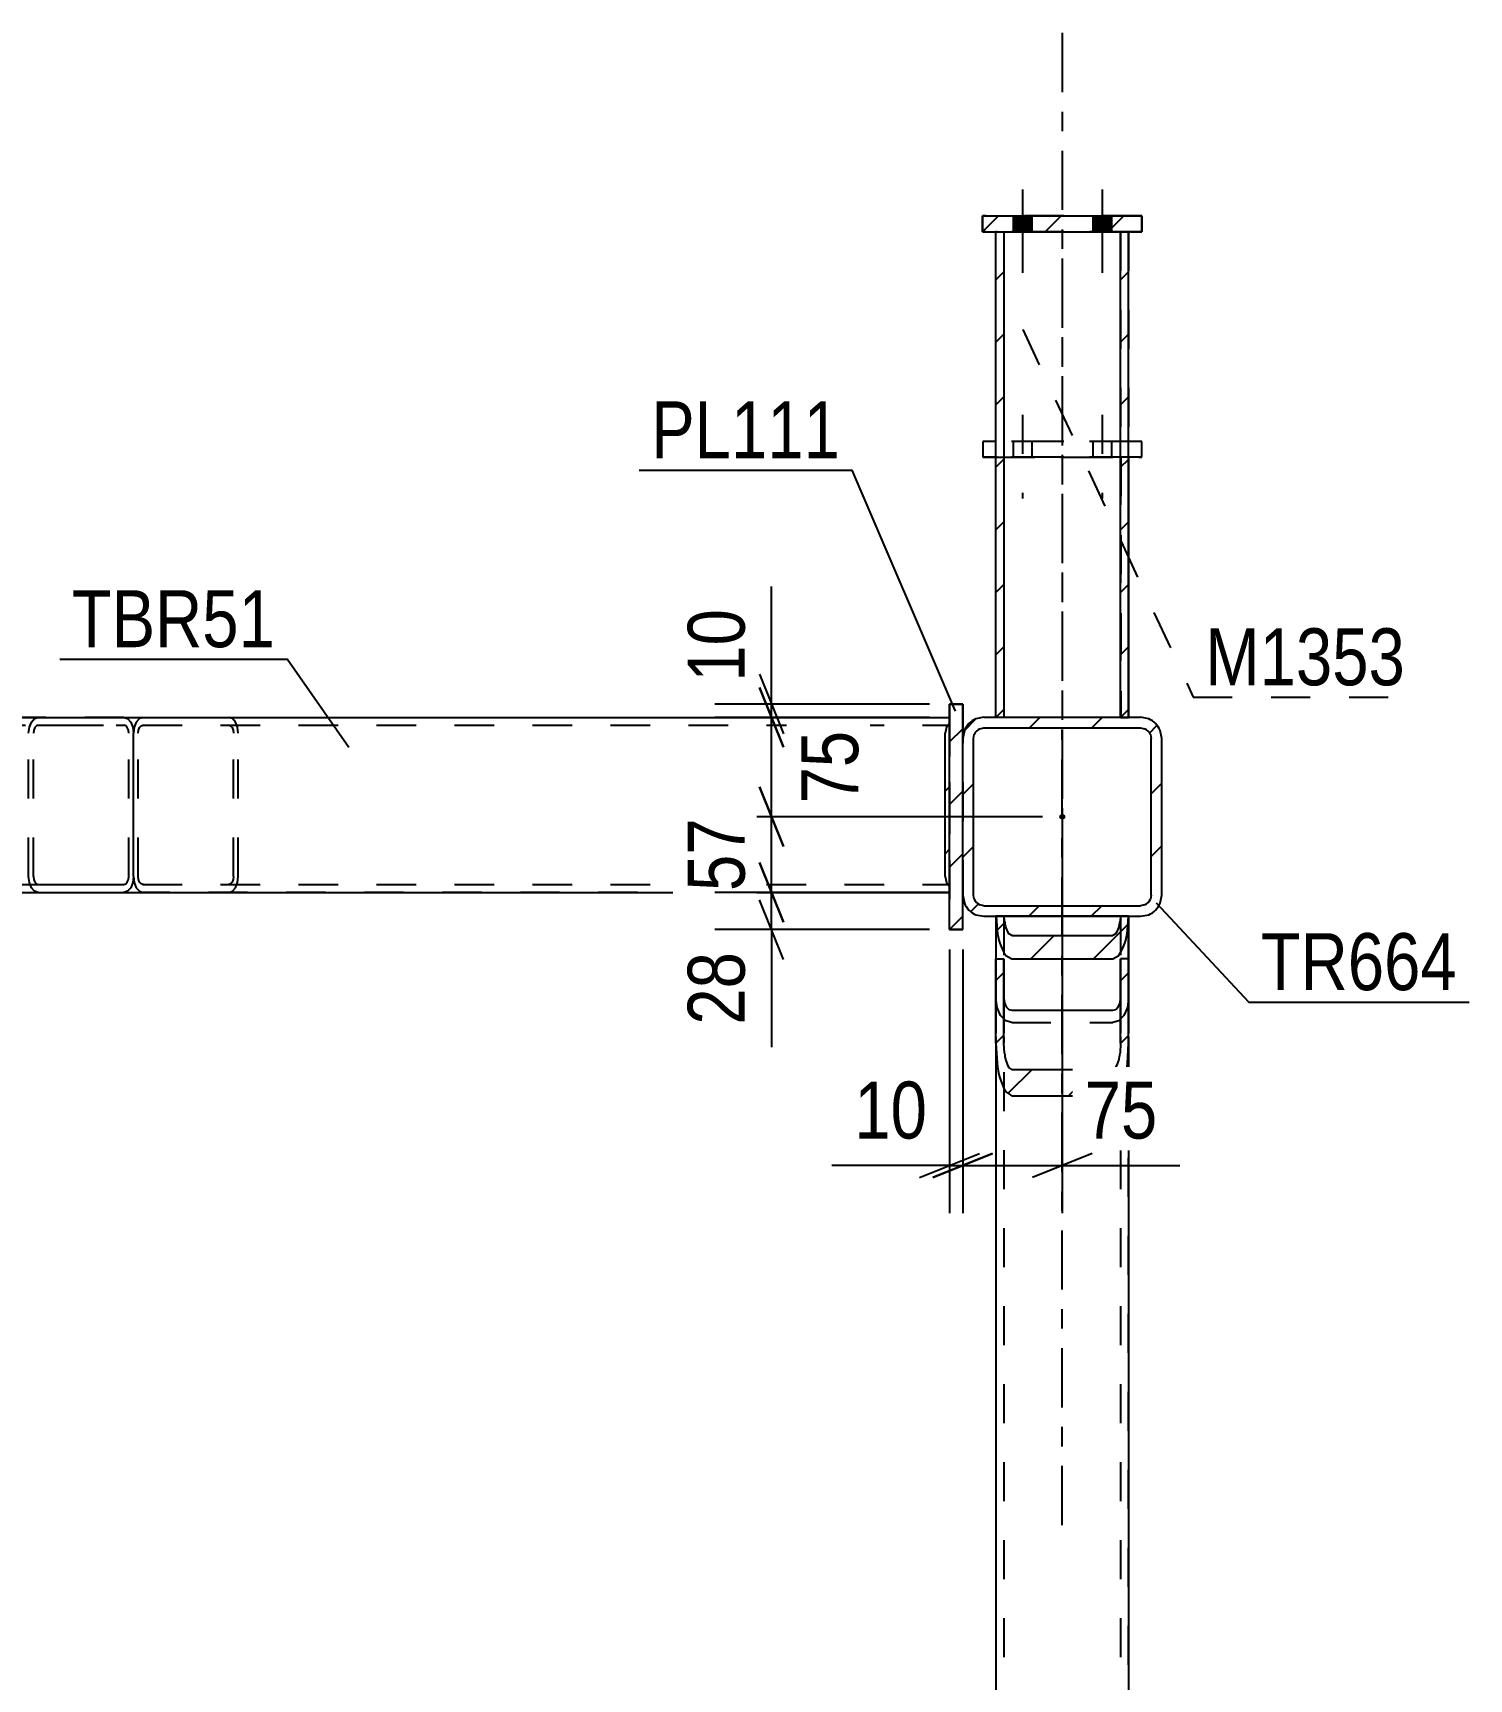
# Model space of a CAD drawing. Header units: millimetres. Extents: x -853 to 336, y -866 to -25.
# Drawn here: x 173.9 to 246, y -259 to -176.2 of the extents above; entities that cross this region are included whole.
import ezdxf

# ---------------------------------------------------------------- set-up
doc = ezdxf.new("R2010")
doc.units = ezdxf.units.MM
doc.linetypes.add('DXK_LINE_DOT2', pattern=[3.9198, 1.9599, -1.9599])
doc.linetypes.add('DXK_LINE_DOT3', pattern=[5.9187, 2.979, -0.9799, 0.9799, -0.9799])
doc.styles.add('Arial Narrow', font='ARIALN.TTF', dxfattribs={"height": 0.2})

# ---------------------------------------------------------------- blocks, each defined once
blk = doc.blocks.new('Part-570393679-1379 - 1375')
at = {"color": 7, "linetype": 'DXK_LINE_DOT2'}
for p, q in [((229.596, -196.767), (221.596, -196.767)), ((221.596, -196.767), (221.596, -197.567)), ((229.596, -196.767), (221.596, -196.767)), ((229.596, -197.567), (229.596, -196.767)), ((229.596, -197.567), (221.596, -197.567)), ((221.596, -197.567), (229.596, -197.567))]:
    blk.add_line(p, q, dxfattribs=at)
blk = doc.blocks.new('Part-570393679-1490 - 1375')
at = {"linetype": 'Continuous'}
h = blk.add_hatch(dxfattribs=at)
h.set_pattern_fill('', scale=0.7, style=0, pattern_type=0)
h.set_pattern_definition([(45, (221.2533, -210.7184), (-1.57154, 1.57154), [])])
h.paths.add_polyline_path([(221.662, -210.637), (221.253, -210.718), (220.907, -210.95), (220.676, -211.296), (220.595, -211.704), (220.595, -219.571), (220.676, -219.979), (220.907, -220.325), (221.253, -220.556), (221.662, -220.637), (229.528, -220.637), (229.936, -220.556), (230.282, -220.325), (230.514, -219.979), (230.595, -219.571), (230.595, -211.704), (230.514, -211.296), (230.282, -210.95), (229.936, -210.718), (229.528, -210.637)])
h.paths.add_polyline_path([(229.528, -211.171), (229.732, -211.211), (229.905, -211.327), (230.021, -211.5), (230.062, -211.704), (230.062, -219.571), (230.021, -219.775), (229.905, -219.948), (229.732, -220.063), (229.528, -220.104), (221.662, -220.104), (221.457, -220.063), (221.284, -219.948), (221.169, -219.775), (221.128, -219.571), (221.128, -211.704), (221.169, -211.5), (221.284, -211.327), (221.457, -211.211), (221.662, -211.171)])
blk.add_hatch(color=30, dxfattribs=at).paths.add_polyline_path([(225.595, -215.737, -1), (225.595, -215.537, -1)])
at = {"color": 2, "linetype": 'Continuous'}
for p, q in [((221.662, -210.637), (221.253, -210.718)), ((221.662, -210.637), (229.528, -210.637)), ((229.936, -210.718), (229.528, -210.637)), ((220.676, -211.296), (220.595, -211.704)), ((220.595, -219.571), (220.595, -211.704)), ((221.128, -211.704), (221.169, -211.5)), ((221.128, -219.571), (221.128, -211.704)), ((221.457, -211.211), (221.662, -211.171)), ((221.662, -211.171), (229.528, -211.171)), ((229.528, -211.171), (229.732, -211.211)), ((230.021, -211.5), (230.062, -211.704)), ((230.062, -219.571), (230.062, -211.704)), ((230.595, -211.704), (230.514, -211.296)), ((230.595, -219.571), (230.595, -211.704)), ((220.595, -219.571), (220.676, -219.979)), ((221.169, -219.775), (221.128, -219.571)), ((221.662, -220.104), (221.457, -220.063)), ((229.732, -220.063), (229.528, -220.104)), ((230.062, -219.571), (230.021, -219.775)), ((230.514, -219.979), (230.595, -219.571)), ((221.253, -220.556), (221.662, -220.637)), ((221.662, -220.104), (229.528, -220.104)), ((221.662, -220.637), (229.528, -220.637)), ((229.528, -220.637), (229.936, -220.556))]:
    blk.add_line(p, q, dxfattribs=at)
at = {"color": 30, "linetype": 'DXK_LINE_DOT3'}
blk.add_line((225.595, -215.637), (225.595, -215.637), dxfattribs=at)
at = {"color": 30, "linetype": 'Continuous'}
blk.add_circle((225.595, -215.637), 0.1, dxfattribs=at)
at = {"color": 2, "linetype": 'Continuous'}
for centre, radius, start, end in [((221.662, -211.704), 1.067, 112.5, 157.5), ((229.528, -211.704), 1.067, 22.5, 67.5), ((221.662, -211.704), 0.533, 112.5, 157.5), ((229.528, -211.704), 0.533, 22.5, 67.5), ((221.662, -219.571), 1.067, 202.5, 247.5), ((221.662, -219.571), 0.533, 202.5, 247.5), ((229.528, -219.571), 0.533, 292.5, 337.5), ((229.528, -219.571), 1.067, 292.5, 337.5)]:
    blk.add_arc(centre, radius, start, end, dxfattribs=at)
blk = doc.blocks.new('Bolt-570393679-1671 - 1375')
at = {"color": 1, "linetype": 'DXK_LINE_DOT2'}
for p, q in [((223.596, -195.433), (223.596, -199.633)), ((223.596, -195.433), (223.596, -199.633)), ((227.596, -195.433), (227.596, -199.633)), ((227.596, -195.433), (227.596, -199.633)), ((223.129, -196.767), (223.129, -197.567)), ((223.129, -196.767), (223.129, -197.567)), ((224.063, -196.767), (224.063, -197.567)), ((224.063, -196.767), (224.063, -197.567)), ((227.129, -196.767), (227.129, -197.567)), ((227.129, -196.767), (227.129, -197.567)), ((228.063, -196.767), (228.063, -197.567)), ((228.063, -196.767), (228.063, -197.567))]:
    blk.add_line(p, q, dxfattribs=at)
blk = doc.blocks.new('Part-570393679-1474 - 1375')
at = {"color": 7, "linetype": 'DXK_LINE_DOT3'}
blk.add_line((225.595, -176.237), (225.595, -220.642), dxfattribs=at)
at = {"color": 7, "linetype": 'DXK_LINE_DOT2'}
for p, q in [((222.262, -186.237), (228.928, -186.237)), ((222.262, -210.642), (222.262, -186.237)), ((222.322, -186.237), (222.262, -186.237)), ((222.662, -186.237), (222.662, -210.642)), ((228.528, -186.237), (228.528, -210.642)), ((228.928, -186.237), (228.928, -210.642)), ((228.928, -210.642), (222.262, -210.642))]:
    blk.add_line(p, q, dxfattribs=at)
blk = doc.blocks.new('Part-570393679-1414 - 1375')
at = {"color": 7, "linetype": 'DXK_LINE_DOT3'}
blk.add_line((225.595, -176.237), (225.595, -220.642), dxfattribs=at)
at = {"color": 7, "linetype": 'DXK_LINE_DOT2'}
for p, q in [((222.262, -186.237), (228.928, -186.237)), ((222.262, -210.642), (222.262, -186.237)), ((222.322, -186.237), (222.262, -186.237)), ((222.662, -186.237), (222.662, -210.642)), ((228.528, -186.237), (228.528, -210.642)), ((228.928, -186.237), (228.928, -210.642)), ((228.928, -210.642), (222.262, -210.642))]:
    blk.add_line(p, q, dxfattribs=at)
blk = doc.blocks.new('Part-570393679-1746 - 1375')
at = {"color": 7, "linetype": 'DXK_LINE_DOT2'}
for p, q in [((220.595, -209.971), (219.928, -209.971)), ((219.928, -209.971), (219.928, -221.304)), ((220.595, -221.304), (220.595, -209.971)), ((219.928, -221.304), (220.595, -221.304))]:
    blk.add_line(p, q, dxfattribs=at)
blk = doc.blocks.new('Part-570393679-1415 - 1375')
at = {"color": 7, "linetype": 'DXK_LINE_DOT2'}
for p, q in [((229.595, -185.437), (221.595, -185.437)), ((221.595, -185.437), (221.595, -186.237)), ((221.595, -185.437), (229.595, -185.437)), ((229.595, -186.237), (229.595, -185.437)), ((229.595, -186.237), (221.595, -186.237)), ((221.595, -186.237), (229.595, -186.237))]:
    blk.add_line(p, q, dxfattribs=at)
blk = doc.blocks.new('Part-570393679-1496 - 1375')
at = {"color": 7, "linetype": 'DXK_LINE_DOT3'}
blk.add_line((225.596, -187.567), (225.596, -220.643), dxfattribs=at)
at = {"color": 7, "linetype": 'DXK_LINE_DOT2'}
for p, q in [((222.263, -197.567), (228.929, -197.567)), ((222.263, -210.643), (222.263, -197.567)), ((222.323, -197.567), (222.263, -197.567)), ((222.663, -197.567), (222.663, -210.643)), ((228.529, -197.567), (228.529, -210.643)), ((228.929, -197.567), (228.929, -210.643)), ((228.929, -210.643), (222.263, -210.643))]:
    blk.add_line(p, q, dxfattribs=at)
blk = doc.blocks.new('Part-570393679-1497 - 1375')
at = {"color": 7, "linetype": 'DXK_LINE_DOT2'}
for p, q in [((229.595, -185.437), (221.595, -185.437)), ((221.595, -185.437), (221.595, -186.237)), ((221.595, -185.437), (229.595, -185.437)), ((229.595, -186.237), (229.595, -185.437)), ((229.595, -186.237), (221.595, -186.237)), ((221.595, -186.237), (229.595, -186.237))]:
    blk.add_line(p, q, dxfattribs=at)
blk = doc.blocks.new('Part-570393679-1433 - 1375')
at = {"color": 7, "linetype": 'DXK_LINE_DOT3'}
blk.add_line((225.596, -187.567), (225.596, -220.643), dxfattribs=at)
at = {"color": 7, "linetype": 'DXK_LINE_DOT2'}
for p, q in [((222.262, -197.567), (228.929, -197.567)), ((222.262, -210.643), (222.262, -197.567)), ((222.323, -197.567), (222.262, -197.567)), ((222.662, -197.567), (222.662, -210.643)), ((228.529, -197.567), (228.529, -210.643)), ((228.929, -210.643), (222.262, -210.643)), ((228.929, -210.637), (228.929, -210.643))]:
    blk.add_line(p, q, dxfattribs=at)
at = {"color": 2, "linetype": 'Continuous'}
blk.add_line((228.929, -197.567), (228.929, -210.637), dxfattribs=at)
blk = doc.blocks.new('Part-570393679-1440 - 1375')
at = {"linetype": 'Continuous'}
h = blk.add_hatch(dxfattribs=at)
h.set_pattern_fill('', scale=0.7, style=0, pattern_type=0)
h.set_pattern_definition([(45, (221.5949, -186.2366), (-1.57154, 1.57154), [])])
h.paths.add_polyline_path([(221.595, -185.437), (221.595, -186.237), (229.595, -186.237), (229.595, -185.437)])
at = {"color": 7, "linetype": 'DXK_LINE_DOT2'}
for p, q in [((221.595, -186.237), (221.595, -185.437)), ((221.595, -185.437), (229.595, -185.437)), ((229.595, -185.437), (229.595, -186.237)), ((229.595, -186.237), (221.595, -186.237))]:
    blk.add_line(p, q, dxfattribs=at)
at = {"color": 2, "linetype": 'Continuous'}
for p, q in [((221.595, -185.437), (221.595, -186.237)), ((221.595, -185.437), (229.595, -185.437)), ((229.595, -186.237), (229.595, -185.437)), ((221.595, -186.237), (229.595, -186.237))]:
    blk.add_line(p, q, dxfattribs=at)
blk = doc.blocks.new('Bolt-570393679-1616 - 1375')
at = {"linetype": 'Continuous'}
for points in [[(223.128, -186.237), (224.062, -186.237), (224.062, -185.437), (223.128, -185.437)], [(223.128, -186.237), (224.062, -186.237), (224.062, -185.437), (223.128, -185.437)], [(227.128, -186.237), (228.062, -186.237), (228.062, -185.437), (227.128, -185.437)], [(227.128, -186.237), (228.062, -186.237), (228.062, -185.437), (227.128, -185.437)]]:
    blk.add_hatch(color=1, dxfattribs=at).paths.add_polyline_path(points)
at = {"color": 1, "linetype": 'Continuous'}
for p, q in [((223.595, -184.103), (223.595, -188.303)), ((223.595, -184.103), (223.595, -188.303)), ((227.595, -184.103), (227.595, -188.303)), ((227.595, -184.103), (227.595, -188.303)), ((223.128, -185.437), (223.128, -186.237)), ((223.128, -185.437), (223.128, -186.237)), ((224.062, -185.437), (224.062, -186.237)), ((224.062, -185.437), (224.062, -186.237)), ((227.128, -185.437), (227.128, -186.237)), ((227.128, -185.437), (227.128, -186.237)), ((228.062, -185.437), (228.062, -186.237)), ((228.062, -185.437), (228.062, -186.237))]:
    blk.add_line(p, q, dxfattribs=at)
blk = doc.blocks.new('Part-570393679-1802 - 1375')
at = {"color": 7, "linetype": 'DXK_LINE_DOT2'}
for p, q in [((179.069, -210.872), (178.965, -211.132)), ((179.224, -210.699), (179.069, -210.872)), ((179.407, -210.638), (179.224, -210.699)), ((179.407, -210.638), (183.716, -210.638)), ((179.407, -210.638), (219.928, -210.638)), ((183.9, -210.699), (183.716, -210.638)), ((184.055, -210.872), (183.9, -210.699)), ((184.159, -211.132), (184.055, -210.872)), ((219.928, -210.638), (219.928, -219.438)), ((178.965, -211.132), (178.929, -211.438)), ((178.929, -218.638), (178.929, -211.438)), ((179.168, -211.438), (179.186, -211.285)), ((179.168, -218.638), (179.168, -211.438)), ((179.186, -211.285), (179.238, -211.155)), ((179.238, -211.155), (179.316, -211.068)), ((179.316, -211.068), (179.407, -211.038)), ((179.407, -211.038), (183.716, -211.038)), ((179.407, -211.038), (219.928, -211.038)), ((183.716, -211.038), (183.808, -211.068)), ((183.808, -211.068), (183.886, -211.155)), ((183.886, -211.155), (183.937, -211.285)), ((183.937, -211.285), (183.956, -211.438)), ((183.956, -218.638), (183.956, -211.438)), ((184.195, -211.438), (184.159, -211.132)), ((184.195, -218.638), (184.195, -211.438)), ((178.929, -218.638), (178.965, -218.944)), ((178.965, -218.944), (179.069, -219.204)), ((179.069, -219.204), (179.224, -219.377)), ((179.186, -218.791), (179.168, -218.638)), ((179.238, -218.921), (179.186, -218.791)), ((179.316, -219.007), (179.238, -218.921)), ((179.407, -219.038), (179.316, -219.007)), ((179.407, -219.038), (183.716, -219.038)), ((179.407, -219.038), (219.928, -219.038)), ((183.808, -219.007), (183.716, -219.038)), ((183.886, -218.921), (183.808, -219.007)), ((183.937, -218.791), (183.886, -218.921)), ((183.9, -219.377), (184.055, -219.204)), ((183.956, -218.638), (183.937, -218.791)), ((184.055, -219.204), (184.159, -218.944)), ((184.159, -218.944), (184.195, -218.638)), ((179.224, -219.377), (179.407, -219.438)), ((179.407, -219.438), (183.716, -219.438)), ((219.928, -219.438), (179.407, -219.438)), ((183.716, -219.438), (183.9, -219.377))]:
    blk.add_line(p, q, dxfattribs=at)
blk = doc.blocks.new('Part-570393679-1745 - 1375')
at = {"linetype": 'Continuous'}
h = blk.add_hatch(dxfattribs=at)
h.set_pattern_fill('', scale=0.7, style=0, pattern_type=0)
h.set_pattern_definition([(45, (219.9282, -221.3043), (-1.57154, 1.57154), [])])
h.paths.add_polyline_path([(219.928, -209.971), (219.928, -221.304), (220.595, -221.304), (220.595, -209.971)])
at = {"color": 2, "linetype": 'Continuous'}
for p, q in [((219.928, -209.971), (219.928, -209.971)), ((219.928, -221.304), (219.928, -209.971)), ((220.595, -209.971), (219.928, -209.971)), ((220.595, -209.971), (220.595, -209.971)), ((220.595, -221.304), (220.595, -209.971)), ((219.928, -221.304), (219.928, -221.304)), ((220.595, -221.304), (219.928, -221.304)), ((220.595, -221.304), (220.595, -221.304))]:
    blk.add_line(p, q, dxfattribs=at)
at = {"color": 7, "linetype": 'DXK_LINE_DOT2'}
for p, q in [((219.928, -209.971), (220.595, -209.971)), ((219.928, -209.971), (219.928, -221.304)), ((220.595, -209.971), (220.595, -221.304)), ((219.928, -221.304), (220.595, -221.304))]:
    blk.add_line(p, q, dxfattribs=at)
blk = doc.blocks.new('Part-570393679-1472 - 1375')
at = {"linetype": 'Continuous'}
h = blk.add_hatch(dxfattribs=at)
h.set_pattern_fill('', scale=0.7, style=0, pattern_type=0)
h.set_pattern_definition([(45, (222.2615, -210.6415), (-1.57154, 1.57154), [])])
h.paths.add_polyline_path([(222.262, -186.237), (222.262, -210.642), (222.662, -210.642), (222.662, -186.237)])
h = blk.add_hatch(dxfattribs=at)
h.set_pattern_fill('', scale=0.7, style=0, pattern_type=0)
h.set_pattern_definition([(45, (228.5282, -210.6415), (-1.57154, 1.57154), [])])
h.paths.add_polyline_path([(228.528, -186.237), (228.528, -210.642), (228.928, -210.642), (228.928, -186.237)])
at = {"color": 7, "linetype": 'DXK_LINE_DOT3'}
blk.add_line((225.595, -176.237), (225.595, -220.642), dxfattribs=at)
at = {"color": 7, "linetype": 'DXK_LINE_DOT2'}
for p, q in [((222.262, -210.642), (222.262, -186.237)), ((228.928, -186.237), (222.262, -186.237)), ((222.662, -186.237), (222.662, -210.642)), ((228.528, -210.642), (228.528, -186.237)), ((228.928, -210.642), (228.928, -186.237)), ((228.928, -210.642), (222.262, -210.642))]:
    blk.add_line(p, q, dxfattribs=at)
at = {"color": 2, "linetype": 'Continuous'}
for p, q in [((222.262, -210.642), (222.262, -186.237)), ((222.262, -186.237), (222.662, -186.237)), ((222.662, -186.237), (222.662, -210.642)), ((228.528, -210.642), (228.528, -186.237)), ((228.528, -186.237), (228.928, -186.237)), ((228.928, -210.642), (228.928, -186.237)), ((222.662, -210.642), (222.262, -210.642)), ((228.528, -210.642), (228.928, -210.642))]:
    blk.add_line(p, q, dxfattribs=at)
blk = doc.blocks.new('Part-570393679-1473 - 1375')
at = {"color": 2, "linetype": 'Continuous'}
for p, q in [((222.262, -196.767), (221.596, -196.767)), ((221.596, -196.767), (221.596, -197.567)), ((229.596, -196.767), (228.928, -196.767)), ((229.596, -197.567), (229.596, -196.767)), ((222.262, -197.567), (221.596, -197.567)), ((229.596, -197.567), (228.928, -197.567))]:
    blk.add_line(p, q, dxfattribs=at)
at = {"color": 7, "linetype": 'DXK_LINE_DOT2'}
for p, q in [((229.596, -196.767), (221.596, -196.767)), ((228.928, -196.767), (222.262, -196.767)), ((221.596, -197.567), (229.596, -197.567)), ((228.928, -197.567), (222.262, -197.567))]:
    blk.add_line(p, q, dxfattribs=at)
blk = doc.blocks.new('Bolt-570393679-1667 - 1375')
at = {"linetype": 'Continuous'}
for points in [[(223.128, -186.237), (224.062, -186.237), (224.062, -185.437), (223.128, -185.437)], [(223.128, -186.237), (224.062, -186.237), (224.062, -185.437), (223.128, -185.437)], [(227.128, -186.237), (228.062, -186.237), (228.062, -185.437), (227.128, -185.437)], [(227.128, -186.237), (228.062, -186.237), (228.062, -185.437), (227.128, -185.437)]]:
    blk.add_hatch(color=1, dxfattribs=at).paths.add_polyline_path(points)
at = {"color": 1, "linetype": 'Continuous'}
for p, q in [((223.595, -184.103), (223.595, -188.303)), ((223.595, -184.103), (223.595, -188.303)), ((227.595, -184.103), (227.595, -188.303)), ((227.595, -184.103), (227.595, -188.303)), ((223.128, -185.437), (223.128, -186.237)), ((223.128, -185.437), (223.128, -186.237)), ((224.062, -185.437), (224.062, -186.237)), ((224.062, -185.437), (224.062, -186.237)), ((227.128, -185.437), (227.128, -186.237)), ((227.128, -185.437), (227.128, -186.237)), ((228.062, -185.437), (228.062, -186.237)), ((228.062, -185.437), (228.062, -186.237))]:
    blk.add_line(p, q, dxfattribs=at)
blk = doc.blocks.new('Bolt-570393679-1669 - 1375')
at = {"linetype": 'Continuous'}
for points in [[(223.128, -186.237), (224.062, -186.237), (224.062, -185.437), (223.128, -185.437)], [(227.128, -186.237), (228.062, -186.237), (228.062, -185.437), (227.128, -185.437)]]:
    blk.add_hatch(color=1, dxfattribs=at).paths.add_polyline_path(points)
at = {"color": 1, "linetype": 'Continuous'}
for p, q in [((223.595, -184.103), (223.595, -188.303)), ((227.595, -184.103), (227.595, -188.303)), ((223.128, -185.437), (223.128, -186.237)), ((224.062, -185.437), (224.062, -186.237)), ((227.128, -185.437), (227.128, -186.237)), ((228.062, -185.437), (228.062, -186.237))]:
    blk.add_line(p, q, dxfattribs=at)
blk = doc.blocks.new('Bolt-570393679-1621 - 1375')
at = {"color": 1, "linetype": 'DXK_LINE_DOT2'}
for p, q in [((223.596, -195.433), (223.596, -199.633)), ((223.596, -195.433), (223.596, -199.633)), ((227.596, -195.433), (227.596, -199.633)), ((227.596, -195.433), (227.596, -199.633)), ((223.129, -196.767), (223.129, -197.567)), ((223.129, -196.767), (223.129, -197.567)), ((224.062, -196.767), (224.062, -197.567)), ((224.062, -196.767), (224.062, -197.567)), ((227.129, -196.767), (227.129, -197.567)), ((227.129, -196.767), (227.129, -197.567)), ((228.062, -196.767), (228.062, -197.567)), ((228.062, -196.767), (228.062, -197.567))]:
    blk.add_line(p, q, dxfattribs=at)
blk = doc.blocks.new('Part-570393679-1803 - 1375')
at = {"linetype": 'Continuous'}
h = blk.add_hatch(dxfattribs=at)
h.set_pattern_fill('', scale=0.7, style=0, pattern_type=0)
h.set_pattern_definition([(45, (219.7774, -211.1317), (-1.57154, 1.57154), [])])
h.paths.add_polyline_path([(219.928, -210.943), (219.777, -211.132), (219.705, -211.438), (219.705, -218.638), (219.777, -218.944), (219.928, -219.132)])
at = {"color": 2, "linetype": 'Continuous'}
for p, q in [((219.928, -210.943), (219.777, -211.132)), ((219.928, -219.132), (219.928, -210.943)), ((219.777, -211.132), (219.705, -211.438)), ((219.705, -218.638), (219.705, -211.438)), ((219.705, -218.638), (219.777, -218.944)), ((219.777, -218.944), (219.928, -219.132))]:
    blk.add_line(p, q, dxfattribs=at)
at = {"color": 7, "linetype": 'DXK_LINE_DOT2'}
blk.add_line((219.928, -219.132), (219.928, -210.943), dxfattribs=at)
blk = doc.blocks.new('Part-570393679-1829 - 1375')
at = {"linetype": 'Continuous'}
h = blk.add_hatch(dxfattribs=at)
h.set_pattern_fill('', scale=0.7, style=0, pattern_type=0)
h.set_pattern_definition([(45, (222.3224, -221.3345), (-1.57154, 1.57154), [])])
h.paths.add_polyline_path([(222.275, -220.638), (222.322, -221.334), (222.496, -222.093), (222.755, -222.6), (223.062, -222.778), (228.128, -222.778), (228.434, -222.6), (228.694, -222.093), (228.867, -221.334), (228.915, -220.638), (228.515, -220.638), (228.498, -220.887), (228.411, -221.266), (228.281, -221.52), (228.128, -221.609), (223.062, -221.609), (222.908, -221.52), (222.779, -221.266), (222.692, -220.887), (222.675, -220.638)])
at = {"color": 2, "linetype": 'Continuous'}
for p, q in [((222.262, -220.638), (222.262, -222.778)), ((222.262, -220.638), (222.275, -220.638)), ((222.275, -220.638), (222.675, -220.638)), ((222.275, -220.638), (222.322, -221.334)), ((222.675, -220.638), (222.692, -220.638)), ((222.692, -220.887), (222.675, -220.638)), ((228.515, -220.638), (222.692, -220.638)), ((228.515, -220.638), (228.498, -220.887)), ((228.515, -220.638), (228.915, -220.638)), ((228.867, -221.334), (228.915, -220.638)), ((228.915, -220.638), (228.928, -220.638)), ((228.928, -220.638), (228.928, -222.778)), ((223.062, -221.609), (222.908, -221.52)), ((223.062, -221.609), (228.128, -221.609)), ((228.281, -221.52), (228.128, -221.609)), ((222.755, -222.6), (223.062, -222.778)), ((223.062, -222.778), (228.128, -222.778)), ((228.128, -222.778), (228.434, -222.6)), ((222.262, -227.009), (222.262, -418.972)), ((228.928, -227.009), (228.928, -418.972))]:
    blk.add_line(p, q, dxfattribs=at)
at = {"color": 7, "linetype": 'DXK_LINE_DOT2'}
for p, q in [((222.692, -220.638), (222.262, -220.638)), ((222.662, -220.638), (222.662, -418.972)), ((222.675, -220.638), (222.662, -220.638)), ((222.662, -220.638), (222.675, -220.638)), ((228.515, -220.638), (228.528, -220.638)), ((228.528, -220.638), (228.515, -220.638)), ((228.528, -220.638), (228.515, -220.638)), ((228.528, -220.638), (228.528, -418.972)), ((228.867, -220.638), (228.528, -220.638)), ((228.867, -220.638), (228.915, -220.638)), ((228.915, -220.638), (228.928, -220.638)), ((222.262, -222.778), (222.262, -227.009)), ((228.928, -222.778), (228.928, -227.009))]:
    blk.add_line(p, q, dxfattribs=at)
at = {"color": 2, "linetype": 'Continuous'}
for centre, radius, start, end in [((224.048, -220.777), 1.36, 184.64797, 213.1154), ((227.142, -220.777), 1.36, 326.88461, 355.35203), ((225.034, -221.114), 2.721, 184.64797, 213.1154), ((226.156, -221.114), 2.721, 326.88461, 355.35203)]:
    blk.add_arc(centre, radius, start, end, dxfattribs=at)
blk = doc.blocks.new('Part-570393679-1911 - 1375')
at = {"color": 7, "linetype": 'DXK_LINE_DOT2'}
for p, q in [((178.45, -210.638), (136.263, -210.638)), ((136.263, -210.638), (136.263, -219.438)), ((219.928, -210.638), (219.928, -219.438)), ((136.263, -211.038), (219.928, -211.038)), ((136.263, -219.038), (219.928, -219.038)), ((136.263, -219.438), (178.45, -219.438))]:
    blk.add_line(p, q, dxfattribs=at)
at = {"color": 2, "linetype": 'Continuous'}
for p, q in [((178.45, -210.638), (219.928, -210.638)), ((178.45, -219.438), (219.928, -219.438))]:
    blk.add_line(p, q, dxfattribs=at)
blk = doc.blocks.new('Part-570393679-1912 - 1375')
at = {"color": 7, "linetype": 'DXK_LINE_DOT2'}
for p, q in [((137.195, -210.638), (136.263, -210.638)), ((136.263, -210.638), (137.195, -210.638)), ((136.263, -210.638), (136.263, -219.438)), ((137.233, -210.699), (137.05, -210.638)), ((137.389, -210.872), (137.233, -210.699)), ((137.492, -211.132), (137.389, -210.872)), ((173.698, -211.132), (173.802, -210.872)), ((173.802, -210.872), (173.958, -210.699)), ((173.958, -210.699), (174.141, -210.638)), ((136.263, -211.038), (178.45, -211.038)), ((137.05, -211.038), (137.142, -211.068)), ((137.142, -211.068), (137.219, -211.155)), ((137.219, -211.155), (137.271, -211.285)), ((137.271, -211.285), (137.289, -211.438)), ((137.289, -218.638), (137.289, -211.438)), ((137.529, -211.438), (137.492, -211.132)), ((137.529, -218.638), (137.529, -211.438)), ((173.662, -211.438), (173.698, -211.132)), ((173.662, -218.638), (173.662, -211.438)), ((173.92, -211.285), (173.901, -211.438)), ((173.901, -218.638), (173.901, -211.438)), ((173.971, -211.155), (173.92, -211.285)), ((174.049, -211.068), (173.971, -211.155)), ((174.141, -211.038), (174.049, -211.068)), ((174.141, -211.038), (178.45, -211.038)), ((178.541, -211.068), (178.45, -211.038)), ((178.619, -211.155), (178.541, -211.068)), ((178.671, -211.285), (178.619, -211.155)), ((178.689, -211.438), (178.671, -211.285)), ((178.689, -218.638), (178.689, -211.438)), ((136.263, -219.038), (174.141, -219.038)), ((137.142, -219.007), (137.05, -219.038)), ((137.219, -218.921), (137.142, -219.007)), ((137.271, -218.791), (137.219, -218.921)), ((137.233, -219.377), (137.389, -219.204)), ((137.289, -218.638), (137.271, -218.791)), ((137.389, -219.204), (137.492, -218.944)), ((137.492, -218.944), (137.495, -218.921)), ((137.495, -218.921), (137.529, -218.638)), ((138.005, -219.038), (178.45, -219.038)), ((173.698, -218.944), (173.662, -218.638)), ((173.802, -219.204), (173.698, -218.944)), ((173.958, -219.377), (173.802, -219.204)), ((173.901, -218.638), (173.92, -218.791)), ((173.92, -218.791), (173.971, -218.921)), ((173.971, -218.921), (174.049, -219.007)), ((174.049, -219.007), (174.141, -219.038)), ((174.141, -219.038), (178.45, -219.038)), ((178.45, -219.038), (178.541, -219.007)), ((178.541, -219.007), (178.619, -218.921)), ((178.619, -218.921), (178.671, -218.791)), ((178.671, -218.791), (178.689, -218.638)), ((136.263, -219.438), (137.195, -219.438)), ((137.05, -219.438), (137.233, -219.377)), ((174.141, -219.438), (173.958, -219.377))]:
    blk.add_line(p, q, dxfattribs=at)
at = {"color": 2, "linetype": 'Continuous'}
for p, q in [((137.195, -210.638), (178.45, -210.638)), ((178.45, -210.638), (178.633, -210.699)), ((178.633, -210.699), (178.788, -210.872)), ((178.788, -210.872), (178.892, -211.132)), ((178.892, -211.132), (178.929, -211.438)), ((178.929, -218.638), (178.929, -211.438)), ((178.788, -219.204), (178.633, -219.377)), ((178.892, -218.944), (178.788, -219.204)), ((178.929, -218.638), (178.892, -218.944)), ((137.195, -219.438), (178.45, -219.438)), ((178.633, -219.377), (178.45, -219.438))]:
    blk.add_line(p, q, dxfattribs=at)
blk = doc.blocks.new('Part-570393679-1959 - 1375')
at = {"color": 7, "linetype": 'DXK_LINE_DOT3'}
blk.add_line((225.595, -251.241), (225.595, -211.241), dxfattribs=at)
at = {"color": 7, "linetype": 'DXK_LINE_DOT2'}
for p, q in [((228.928, -220.638), (222.262, -220.638)), ((222.262, -220.638), (222.262, -258.648)), ((222.322, -220.638), (222.262, -220.638)), ((222.662, -220.638), (222.662, -258.648)), ((228.528, -220.638), (228.528, -258.648)), ((228.928, -220.638), (228.928, -258.648))]:
    blk.add_line(p, q, dxfattribs=at)
blk = doc.blocks.new('Part-570393679-1964 - 1375')
at = {"linetype": 'Continuous'}
h = blk.add_hatch(dxfattribs=at)
h.set_pattern_fill('', scale=0.7, style=0, pattern_type=0)
h.set_pattern_definition([(45, (222.2615, -227.0093), (-1.57154, 1.57154), [])])
h.paths.add_polyline_path([(222.262, -222.778), (222.262, -227.009), (222.322, -228.022), (222.496, -228.881), (222.755, -229.454), (223.062, -229.656), (228.128, -229.656), (228.434, -229.454), (228.694, -228.881), (228.867, -228.022), (228.928, -227.009), (228.928, -222.778), (228.528, -222.778), (228.528, -227.009), (228.498, -227.516), (228.411, -227.945), (228.281, -228.232), (228.128, -228.333), (223.062, -228.333), (222.908, -228.232), (222.779, -227.945), (222.692, -227.516), (222.662, -227.009), (222.662, -222.778)])
at = {"color": 7, "linetype": 'DXK_LINE_DOT2'}
for p, q in [((222.262, -222.778), (222.262, -227.009)), ((222.662, -222.778), (222.662, -227.009)), ((228.528, -222.778), (228.528, -227.009)), ((228.928, -222.778), (228.928, -227.009)), ((222.322, -225.22), (222.262, -224.748)), ((228.928, -224.748), (228.867, -225.22)), ((222.496, -225.62), (222.322, -225.22)), ((222.755, -225.887), (222.496, -225.62)), ((228.694, -225.62), (228.434, -225.887)), ((228.867, -225.22), (228.694, -225.62)), ((223.062, -225.981), (222.755, -225.887)), ((223.062, -225.981), (228.128, -225.981)), ((228.434, -225.887), (228.128, -225.981))]:
    blk.add_line(p, q, dxfattribs=at)
at = {"color": 2, "linetype": 'Continuous'}
for p, q in [((222.262, -227.009), (222.262, -222.778)), ((222.262, -222.778), (222.662, -222.778)), ((222.662, -227.009), (222.662, -222.778)), ((228.928, -222.778), (228.528, -222.778)), ((228.528, -227.009), (228.528, -222.778)), ((228.928, -227.009), (228.928, -222.778)), ((222.662, -224.748), (222.692, -224.984)), ((222.692, -224.984), (222.779, -225.184)), ((228.411, -225.184), (228.498, -224.984)), ((228.498, -224.984), (228.528, -224.748)), ((222.779, -225.184), (222.908, -225.318)), ((222.908, -225.318), (223.062, -225.364)), ((223.062, -225.364), (228.128, -225.364)), ((228.128, -225.364), (228.281, -225.318)), ((228.281, -225.318), (228.411, -225.184)), ((222.262, -227.009), (222.322, -228.022)), ((222.692, -227.516), (222.662, -227.009)), ((228.528, -227.009), (228.498, -227.516)), ((228.867, -228.022), (228.928, -227.009)), ((223.062, -228.333), (222.908, -228.232)), ((223.062, -228.333), (228.128, -228.333)), ((228.281, -228.232), (228.128, -228.333)), ((222.755, -229.454), (223.062, -229.656)), ((223.062, -229.656), (228.128, -229.656)), ((228.128, -229.656), (228.434, -229.454))]:
    blk.add_line(p, q, dxfattribs=at)
for centre, radius, start, end in [((224.361, -227.402), 1.673, 183.89595, 209.74112), ((226.829, -227.402), 1.673, 330.25889, 356.10405), ((225.66, -227.795), 3.346, 183.89595, 209.74112), ((225.529, -227.795), 3.346, 330.25889, 356.10405)]:
    blk.add_arc(centre, radius, start, end, dxfattribs=at)
blk = doc.blocks.new('Part-570393679-1965 - 1375')
at = {"color": 7, "linetype": 'DXK_LINE_DOT2'}
for p, q in [((222.262, -220.638), (222.262, -418.972)), ((228.928, -220.638), (222.262, -220.638)), ((222.662, -220.638), (222.662, -418.972)), ((228.528, -220.638), (228.528, -418.972)), ((228.928, -418.972), (228.928, -220.638)), ((222.322, -225.22), (222.262, -224.748)), ((222.662, -224.748), (222.692, -224.984)), ((222.692, -224.984), (222.779, -225.184)), ((228.411, -225.184), (228.498, -224.984)), ((228.498, -224.984), (228.528, -224.748)), ((228.928, -224.748), (228.867, -225.22)), ((222.496, -225.62), (222.322, -225.22)), ((222.755, -225.887), (222.496, -225.62)), ((222.779, -225.184), (222.908, -225.318)), ((222.908, -225.318), (223.062, -225.364)), ((223.062, -225.364), (228.128, -225.364)), ((228.128, -225.364), (228.281, -225.318)), ((228.281, -225.318), (228.411, -225.184)), ((228.694, -225.62), (228.434, -225.887)), ((228.867, -225.22), (228.694, -225.62)), ((223.062, -225.981), (222.755, -225.887)), ((223.062, -225.981), (228.128, -225.981)), ((228.434, -225.887), (228.128, -225.981))]:
    blk.add_line(p, q, dxfattribs=at)
blk = doc.blocks.new('StraightDimension-570393679-28956 - 1375')
at = {"color": 7, "linetype": 'Continuous'}
for p, q in [((210.99, -209.971), (210.99, -204.065)), ((210.99, -209.971), (210.99, -204.065)), ((210.39, -208.471), (211.59, -211.471)), ((211.59, -212.138), (210.39, -209.138)), ((218.928, -209.971), (208.14, -209.971)), ((210.99, -210.638), (210.99, -209.971)), ((218.928, -210.638), (208.14, -210.638))]:
    blk.add_line(p, q, dxfattribs=at)
at = {"color": 0}
blk.add_wipeout([(210.24, -204.59), (206.04, -204.59), (206.04, -209.446), (210.24, -209.446)], dxfattribs=at)
at = {"color": 3, "style": 'Arial Narrow'}
blk.add_text('10', height=2.8633, rotation=90.00021, dxfattribs=at).set_placement((209.64, -208.846))
blk = doc.blocks.new('StraightDimension-570393679-2275 - 1375')
at = {"color": 7, "linetype": 'Continuous'}
for p, q in [((225.595, -216.637), (225.595, -235.559)), ((220.595, -222.304), (220.595, -235.559)), ((219.095, -233.759), (222.095, -232.559)), ((220.595, -233.159), (225.595, -233.159)), ((227.095, -232.559), (224.095, -233.759)), ((225.595, -233.159), (231.501, -233.159)), ((225.595, -233.159), (231.501, -233.159))]:
    blk.add_line(p, q, dxfattribs=at)
at = {"color": 0}
blk.add_wipeout([(230.976, -232.409), (230.976, -228.209), (226.12, -228.209), (226.12, -232.409)], dxfattribs=at)
at = {"color": 3, "style": 'Arial Narrow'}
blk.add_text('75', height=2.8633, dxfattribs=at).set_placement((226.72, -231.809))
blk = doc.blocks.new('StraightDimension-570393679-2276 - 1375')
at = {"color": 7, "linetype": 'Continuous'}
for p, q in [((219.928, -222.304), (219.928, -235.559)), ((220.595, -222.304), (220.595, -235.559)), ((219.928, -233.159), (214.022, -233.159)), ((219.928, -233.159), (214.022, -233.159)), ((218.428, -233.759), (221.428, -232.559)), ((222.095, -232.559), (219.095, -233.759)), ((219.928, -233.159), (220.595, -233.159))]:
    blk.add_line(p, q, dxfattribs=at)
at = {"color": 0}
blk.add_wipeout([(219.403, -232.409), (219.403, -228.209), (214.547, -228.209), (214.547, -232.409)], dxfattribs=at)
at = {"color": 3, "style": 'Arial Narrow'}
blk.add_text('10', height=2.8633, dxfattribs=at).set_placement((215.147, -231.809))
blk = doc.blocks.new('StraightDimension-570393679-28957 - 1375')
at = {"color": 7, "linetype": 'Continuous'}
for p, q in [((210.39, -209.138), (211.59, -212.138)), ((218.928, -210.638), (208.59, -210.638)), ((210.99, -215.637), (210.99, -210.638)), ((211.59, -217.137), (210.39, -214.137)), ((224.595, -215.637), (208.59, -215.637))]:
    blk.add_line(p, q, dxfattribs=at)
at = {"color": 0}
blk.add_wipeout([(215.94, -210.709), (211.74, -210.709), (211.74, -215.566), (215.94, -215.566)], dxfattribs=at)
at = {"color": 3, "style": 'Arial Narrow'}
blk.add_text('75', height=2.8633, rotation=90.00021, dxfattribs=at).set_placement((215.34, -214.966))
blk = doc.blocks.new('StraightDimension-570393679-28958 - 1375')
at = {"color": 7, "linetype": 'Continuous'}
for p, q in [((210.39, -214.137), (211.59, -217.137)), ((224.595, -215.637), (208.14, -215.637)), ((210.99, -219.438), (210.99, -215.637)), ((211.59, -220.938), (210.39, -217.938)), ((218.928, -219.438), (208.14, -219.438))]:
    blk.add_line(p, q, dxfattribs=at)
at = {"color": 0}
blk.add_wipeout([(210.24, -215.109), (206.04, -215.109), (206.04, -219.966), (210.24, -219.966)], dxfattribs=at)
at = {"color": 3, "style": 'Arial Narrow'}
blk.add_text('57', height=2.8633, rotation=90.00021, dxfattribs=at).set_placement((209.64, -219.366))
blk = doc.blocks.new('StraightDimension-570393679-28959 - 1375')
at = {"color": 7, "linetype": 'Continuous'}
for p, q in [((210.39, -217.938), (211.59, -220.938)), ((218.928, -219.438), (208.14, -219.438)), ((211.59, -222.804), (210.39, -219.804)), ((210.99, -221.304), (210.99, -219.438)), ((218.928, -221.304), (208.14, -221.304)), ((210.99, -221.304), (210.99, -227.211)), ((210.99, -221.304), (210.99, -227.211))]:
    blk.add_line(p, q, dxfattribs=at)
at = {"color": 0}
blk.add_wipeout([(210.24, -221.829), (206.04, -221.829), (206.04, -226.686), (210.24, -226.686)], dxfattribs=at)
at = {"color": 3, "style": 'Arial Narrow'}
blk.add_text('28', height=2.8633, rotation=90.00021, dxfattribs=at).set_placement((209.64, -226.086))
blk = doc.blocks.new('Mark-570393679-1410 - 1375')
at = {"color": 30, "linetype": 'DXK_LINE_DOT2'}
for p, q in [((223.614, -191.137), (232.178, -209.627)), ((232.178, -209.627), (243.43, -209.627))]:
    blk.add_line(p, q, dxfattribs=at)
at = {"color": 0}
blk.add_wipeout([(242.83, -209.027), (242.83, -206.027), (232.778, -206.027), (232.778, -209.027)], dxfattribs=at)
blk.add_wipeout([(242.83, -209.027), (242.83, -206.027), (232.778, -206.027), (232.778, -209.027)], dxfattribs=at)
at = {"color": 3, "style": 'Arial Narrow'}
blk.add_text('M1353', height=2.8633, dxfattribs=at).set_placement((232.778, -209.027))
blk = doc.blocks.new('Mark-570393679-1486 - 1375')
at = {"color": 30, "linetype": 'Continuous'}
for p, q in [((230.305, -219.964), (234.97, -224.949)), ((234.97, -224.949), (246.034, -224.949))]:
    blk.add_line(p, q, dxfattribs=at)
at = {"color": 0}
blk.add_wipeout([(245.434, -224.349), (245.434, -221.349), (235.57, -221.349), (235.57, -224.349)], dxfattribs=at)
blk.add_wipeout([(245.434, -224.349), (245.434, -221.349), (235.57, -221.349), (235.57, -224.349)], dxfattribs=at)
at = {"color": 3, "style": 'Arial Narrow'}
blk.add_text('TR664', height=2.8633, dxfattribs=at).set_placement((235.57, -224.349))
blk = doc.blocks.new('Mark-570393679-1741 - 1375')
at = {"color": 30, "linetype": 'Continuous'}
for p in [(204.338, -198.219), (220.227, -210.319)]:
    blk.add_line(p, (215.042, -198.219), dxfattribs=at)
at = {"color": 0}
blk.add_wipeout([(214.442, -197.619), (214.442, -194.619), (204.938, -194.619), (204.938, -197.619)], dxfattribs=at)
blk.add_wipeout([(214.442, -197.619), (214.442, -194.619), (204.938, -194.619), (204.938, -197.619)], dxfattribs=at)
at = {"color": 3, "style": 'Arial Narrow'}
blk.add_text('PL111', height=2.8633, dxfattribs=at).set_placement((204.938, -197.619))
blk = doc.blocks.new('Mark-570393679-1907 - 1375')
at = {"color": 30, "linetype": 'Continuous'}
for p in [(175.225, -207.712), (189.744, -212.157)]:
    blk.add_line(p, (186.653, -207.712), dxfattribs=at)
at = {"color": 0}
blk.add_wipeout([(186.053, -207.112), (186.053, -204.112), (175.825, -204.112), (175.825, -207.112)], dxfattribs=at)
blk.add_wipeout([(186.053, -207.112), (186.053, -204.112), (175.825, -204.112), (175.825, -207.112)], dxfattribs=at)
at = {"color": 3, "style": 'Arial Narrow'}
blk.add_text('TBR51', height=2.8633, dxfattribs=at).set_placement((175.825, -207.112))

msp = doc.modelspace()

# ---------------------------------------------------------------- block references
for name in ['Part-570393679-1474 - 1375', 'Part-570393679-1414 - 1375', 'Part-570393679-1472 - 1375', 'Bolt-570393679-1616 - 1375', 'Bolt-570393679-1667 - 1375', 'Bolt-570393679-1669 - 1375', 'Part-570393679-1415 - 1375', 'Part-570393679-1497 - 1375', 'Part-570393679-1440 - 1375', 'Part-570393679-1433 - 1375', 'Part-570393679-1496 - 1375', 'Bolt-570393679-1671 - 1375', 'Bolt-570393679-1621 - 1375', 'Part-570393679-1379 - 1375', 'Part-570393679-1473 - 1375', 'Part-570393679-1746 - 1375', 'Part-570393679-1745 - 1375', 'Part-570393679-1911 - 1375', 'Part-570393679-1912 - 1375', 'Part-570393679-1802 - 1375', 'Part-570393679-1803 - 1375', 'Part-570393679-1490 - 1375', 'Part-570393679-1959 - 1375', 'Part-570393679-1829 - 1375', 'Part-570393679-1965 - 1375', 'Part-570393679-1964 - 1375']:
    msp.add_blockref(name, (0, 0))

# ---------------------------------------------------------------- next in the draw order: block references
for name in ['Mark-570393679-1907 - 1375', 'StraightDimension-570393679-28956 - 1375', 'StraightDimension-570393679-2275 - 1375']:
    msp.add_blockref(name, (0, 0))

# ---------------------------------------------------------------- next in the draw order: block references
for name in ['StraightDimension-570393679-28957 - 1375', 'Mark-570393679-1486 - 1375', 'StraightDimension-570393679-2276 - 1375']:
    msp.add_blockref(name, (0, 0))

# ---------------------------------------------------------------- next in the draw order: block references
for name in ['Mark-570393679-1410 - 1375', 'Mark-570393679-1741 - 1375', 'StraightDimension-570393679-28958 - 1375']:
    msp.add_blockref(name, (0, 0))

# ---------------------------------------------------------------- next in the draw order: block references
msp.add_blockref('StraightDimension-570393679-28959 - 1375', (0, 0))

doc.saveas('drawing.dxf')
